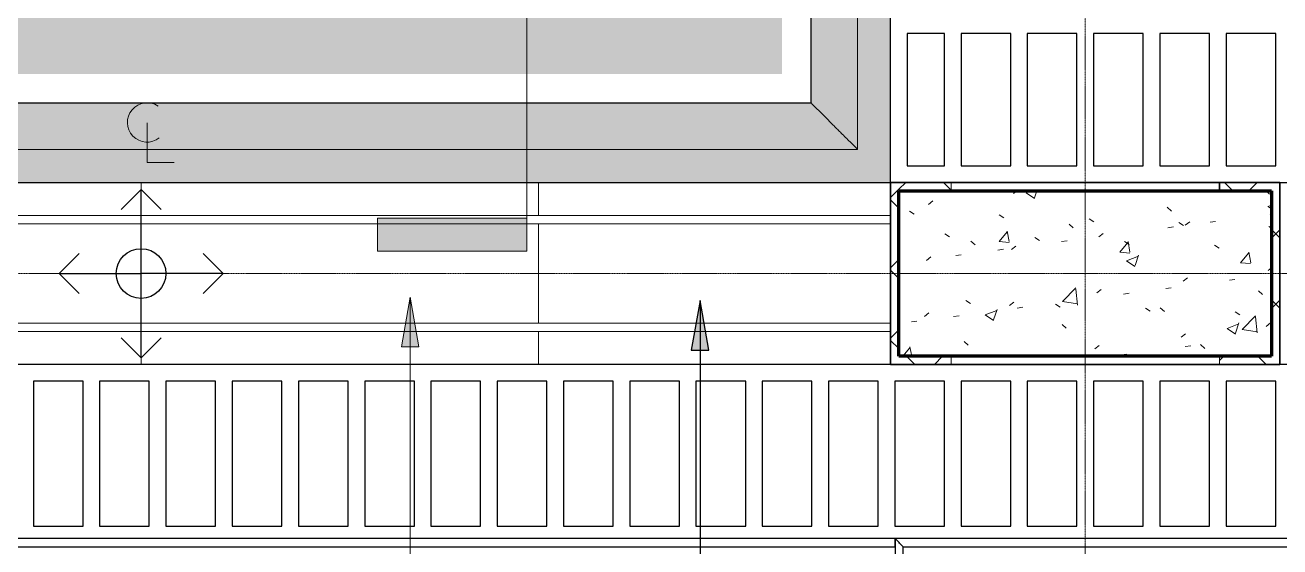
# Model space of a CAD drawing. Header units: millimetres. Extents: x -853432 to -773672, y -18171 to 22484.
# Drawn here: x -796682 to -789107, y 1928 to 5080 of the extents above; entities that cross this region are included whole.
import ezdxf
from ezdxf.xclip import XClip

# ---------------------------------------------------------------- set-up
doc = ezdxf.new("R2010")
doc.units = ezdxf.units.MM
doc.header["$XCLIPFRAME"] = 0
doc.linetypes.add('DPA_Grid _ Level 100', pattern=[10, 5.5, -1.6, 1.3, -1.6])
for name, color, linetype in [('000 - WIPEOUT', 250, 'Continuous'), ('A04_TUBE SERIES', 2, 'Continuous'), ('A11_ALU.SOLID SHEET', 2, 'Continuous')]:
    doc.layers.add(name, color=color, linetype=linetype)
for name, color, linetype, lineweight in [('A-ANNO-NOTE', 3, 'Continuous', 25), ('A-CLNG-PATT', 2, 'Continuous', 9), ('A-COLS', 5, 'Continuous', 70), ('A-COLS-E', 1, 'Continuous', 35), ('A-GENM', 1, 'Continuous', 9), ('A-GLAZ-CURT', 2, 'Continuous', 9), ('A-WALL', 5, 'Continuous', 35), ('A-WALL-FNSH', 2, 'Continuous', 35), ('A-WALL-PATT', 1, 'Continuous', 35), ('G-ANNO-TEXT', 3, 'Continuous', 9), ('S-GRID', 251, 'Continuous', 9), ('WALL-E', 2, 'Continuous', 35)]:
    doc.layers.add(name, color=color, linetype=linetype, lineweight=lineweight)
pattern_1 = [(45, (0, 0), (-212.13203, 212.13203), []), (135, (0, 0), (-212.13203, -212.13203), [])]

# ---------------------------------------------------------------- blocks, each defined once
blk = doc.blocks.new('Curved Concourse Ceiling4 - Curved Concourse Ceiling-12496450-4251-01 ENLARGED CONCOURSE LEVEL - REFLECTED CEILING PLAN - SHEET 2')
at = {"layer": 'A-GENM'}
h = blk.add_hatch(color=256, dxfattribs=at)
h.paths.add_polyline_path([(-791457.5, 4129), (-791457.5, 9894), (-800507.5, 9894), (-800507.4, 4129), (-792012.1, 4129)])
h.paths.add_polyline_path([(-792012.1, 4329), (-800307.5, 4329), (-800307.5, 9694), (-791657.5, 9694), (-791657.5, 4329)])
for points in [[(-791657.5, 4329), (-791657.5, 9694), (-791937.5, 9414), (-791937.5, 4609), (-791696, 4367.5)], [(-796424.4, 4329), (-791657.5, 4329), (-791937.5, 4609), (-800027.5, 4609), (-800307.5, 4329), (-798630.6, 4329)]]:
    blk.add_hatch(color=256, dxfattribs=at).paths.add_polyline_path(points)
for p, q in [((-791457.5, 9894), (-791457.5, 4129)), ((-791457.5, 4129), (-791457.5, 9894)), ((-791657.5, 4329), (-791657.5, 9694)), ((-791657.5, 4329), (-791657.5, 9694)), ((-791937.5, 9414), (-791937.5, 4609)), ((-791937.5, 4609), (-791937.5, 9414)), ((-791937.5, 4609), (-800027.5, 4609)), ((-800027.5, 4609), (-791937.5, 4609)), ((-800307.5, 4329), (-791657.5, 4329)), ((-800307.5, 4329), (-791657.5, 4329)), ((-791457.5, 4129), (-800507.5, 4129)), ((-800507.5, 4129), (-791457.5, 4129))]:
    blk.add_line(p, q, dxfattribs=at)
blk.add_open_spline([(-791657, 4328.5), (-791669.4, 4340.9), (-791698.6, 4370.1), (-791737.7, 4409.2), (-791771.1, 4442.6), (-791793.2, 4464.7), (-791815.9, 4487.4), (-791839.2, 4510.8), (-791863.1, 4534.7), (-791895.6, 4567), (-791920.6, 4592), (-791937.5, 4609)], degree=3, knots=[0.5634623, 0.5634623, 0.5634623, 0.5634623, 0.6363636, 0.7272727, 0.7613636, 0.7954545, 0.8295455, 0.8636364, 0.8977273, 0.9318182, 1, 1, 1, 1], dxfattribs=at)
blk = doc.blocks.new('M_Centreline - Centreline-12570908-4251-01 ENLARGED CONCOURSE LEVEL - REFLECTED CEILING PLAN - SHEET 2')
at = {"layer": 'A-ANNO-NOTE', "lineweight": 18}
for p, q in [((-0.011, 0.592), (-0.011, -1.789)), ((-0.011, -1.789), (1.619, -1.789))]:
    blk.add_line(p, q, dxfattribs=at)
blk.add_arc((-0.011, 0.627), 1.191, 55.77551, 308.03717, dxfattribs=at)
blk = doc.blocks.new('DPA_AN_Setting out - Center-8732820-4251-01 ENLARGED CONCOURSE LEVEL - REFLECTED CEILING PLAN - SHEET 2')
at = {"layer": 'A-ANNO-NOTE'}
for p, q in [((-1.206, 3.877), (0, 5.083)), ((1.206, 3.877), (0, 5.083)), ((0, 0), (0, 5.083)), ((-3.744, 1.206), (-4.95, 0)), ((3.744, 1.206), (4.95, 0)), ((-3.744, -1.206), (-4.95, 0)), ((-4.95, 0), (0, 0)), ((4.95, 0), (0, 0)), ((3.744, -1.206), (4.95, 0)), ((0, -5.083), (0, 0)), ((-1.206, -3.877), (0, -5.083)), ((1.206, -3.877), (0, -5.083))]:
    blk.add_line(p, q, dxfattribs=at)
blk.add_circle((0, 0), 1.5, dxfattribs=at)
blk = doc.blocks.new('DPA_AN_Section Line - UP-Left-16261063-4251-01 ENLARGED CONCOURSE LEVEL - REFLECTED CEILING PLAN - SHEET 2')
at = {"layer": 'A-ANNO-NOTE', "lineweight": 9}
blk.add_hatch(color=256, dxfattribs=at).paths.add_polyline_path([(85, -9), (83, -9), (83, 0), (85, 0)])
blk.add_line((7.5, 0), (85, 0), dxfattribs=at)
at = {"layer": 'A-ANNO-NOTE', "lineweight": 18}
for p, q in [((85, 0), (83, 0)), ((83, 0), (83, -9)), ((85, -9), (85, 0)), ((83, -9), (85, -9))]:
    blk.add_line(p, q, dxfattribs=at)
blk = doc.blocks.new('*U2464')
at = {"layer": 'S-GRID', "linetype": 'DPA_Grid _ Level 100'}
for p, q in [((45600, -21399.8), (45600, 17622.8)), ((57000, 0), (-16649.5, 0))]:
    blk.add_line(p, q, dxfattribs=at)
blk = doc.blocks.new('System Panel - DPA-AR_Metal Ceiling Rectangular Panel-13139259-4251-01 ENLARGED CONCOURSE LEVEL - REFLECTED CEILING PLAN - SHEET 2')
at = {"layer": 'A-GLAZ-CURT'}
for p, q in [((-832307.4, 3929), (-832307.4, 4129)), ((-832307.4, 4129), (-829907.4, 4129)), ((-829907.4, 4129), (-832307.4, 4129)), ((-832307.4, 4129), (-832307.4, 3929)), ((-829907.4, 4129), (-829907.4, 3929)), ((-829907.4, 3929), (-829907.4, 4129)), ((-829907.4, 3929), (-832307.4, 3929)), ((-832307.4, 3929), (-829907.4, 3929))]:
    blk.add_line(p, q, dxfattribs=at)
blk = doc.blocks.new('System Panel - DPA-AR_Metal Ceiling Rectangular Panel-V40-4251-01 ENLARGED CONCOURSE LEVEL - REFLECTED CEILING PLAN - SHEET 2')
at = {"layer": 'A-GLAZ-CURT'}
for p, q in [((-802857.4, 4129), (-804982.4, 4129)), ((-804982.4, 4129), (-804982.4, 3929)), ((-804982.4, 3929), (-804982.4, 4129)), ((-804982.4, 4129), (-802857.4, 4129)), ((-804982.4, 3929), (-802857.4, 3929)), ((-802857.4, 3929), (-804982.4, 3929))]:
    blk.add_line(p, q, dxfattribs=at)
blk = doc.blocks.new('System Panel - DPA-AR_Metal Ceiling Rectangular Panel-V41-4251-01 ENLARGED CONCOURSE LEVEL - REFLECTED CEILING PLAN - SHEET 2')
at = {"layer": 'A-GLAZ-CURT'}
for p, q in [((-802857.4, 3229), (-804982.4, 3229)), ((-804982.4, 3229), (-804982.4, 3029)), ((-804982.4, 3029), (-804982.4, 3229)), ((-804982.4, 3229), (-802857.4, 3229)), ((-804982.4, 3029), (-802857.4, 3029)), ((-802857.4, 3029), (-804982.4, 3029))]:
    blk.add_line(p, q, dxfattribs=at)
blk = doc.blocks.new('System Panel - DPA-AR_Metal Ceiling Rectangular Panel-13139299-4251-01 ENLARGED CONCOURSE LEVEL - REFLECTED CEILING PLAN - SHEET 2')
at = {"layer": 'A-GLAZ-CURT'}
for p, q in [((-807382.4, 3879), (-809782.4, 3879)), ((-809782.4, 3879), (-809782.4, 3279)), ((-809782.4, 3279), (-809782.4, 3879)), ((-809782.4, 3879), (-807382.4, 3879)), ((-807382.4, 3279), (-807382.4, 3879)), ((-807382.4, 3879), (-807382.4, 3279)), ((-809782.4, 3279), (-807382.4, 3279)), ((-807382.4, 3279), (-809782.4, 3279))]:
    blk.add_line(p, q, dxfattribs=at)
blk = doc.blocks.new('System Panel - DPA-AR_Metal Ceiling Rectangular Panel-V42-4251-01 ENLARGED CONCOURSE LEVEL - REFLECTED CEILING PLAN - SHEET 2')
at = {"layer": 'A-GLAZ-CURT'}
for p, q in [((-802857.4, 3879), (-804982.4, 3879)), ((-804982.4, 3879), (-804982.4, 3279)), ((-804982.4, 3279), (-804982.4, 3879)), ((-804982.4, 3879), (-802857.4, 3879)), ((-804982.4, 3279), (-802857.4, 3279)), ((-802857.4, 3279), (-804982.4, 3279))]:
    blk.add_line(p, q, dxfattribs=at)
blk = doc.blocks.new('*U634')
at = {"layer": 'A-GLAZ-CURT', "extrusion": (0, 0, -1)}
for p in [(792407.4, -3579), (790007.4, -3579), (792407.4, -4479), (790007.4, -4479)]:
    blk.add_blockref('System Panel - DPA-AR_Metal Ceiling Rectangular Panel-13139259-4251-01 ENLARGED CONCOURSE LEVEL - REFLECTED CEILING PLAN - SHEET 2', p, dxfattribs=at)
at = {"layer": 'A-GLAZ-CURT'}
for name, p in [('System Panel - DPA-AR_Metal Ceiling Rectangular Panel-V40-4251-01 ENLARGED CONCOURSE LEVEL - REFLECTED CEILING PLAN - SHEET 2', (847282.3, -3579)), ('System Panel - DPA-AR_Metal Ceiling Rectangular Panel-13139299-4251-01 ENLARGED CONCOURSE LEVEL - REFLECTED CEILING PLAN - SHEET 2', (847282.3, -3579)), ('System Panel - DPA-AR_Metal Ceiling Rectangular Panel-13139299-4251-01 ENLARGED CONCOURSE LEVEL - REFLECTED CEILING PLAN - SHEET 2', (849682.3, -3579)), ('System Panel - DPA-AR_Metal Ceiling Rectangular Panel-V42-4251-01 ENLARGED CONCOURSE LEVEL - REFLECTED CEILING PLAN - SHEET 2', (847282.3, -3579)), ('System Panel - DPA-AR_Metal Ceiling Rectangular Panel-V41-4251-01 ENLARGED CONCOURSE LEVEL - REFLECTED CEILING PLAN - SHEET 2', (847282.3, -3579))]:
    blk.add_blockref(name, p, dxfattribs=at)
blk = doc.blocks.new('*U903')
blk.add_attdef('EXTR.OVL-LENGTH_', (-25, -59.1), '', height=5)
blk.add_wipeout([(-25, 0), (25, 0), (25, 9301.5), (-25, 9301.5)]).dxf.layer = '000 - WIPEOUT'
at = {"layer": 'A04_TUBE SERIES', "color": 0}
blk.add_lwpolyline([(-25, 0), (25, 0), (25, 9301.5), (-25, 9301.5)], close=True, dxfattribs=at)
blk = doc.blocks.new('*U1022')
for points in [[(0, 0), (9050, 0), (9050, 5765), (0, 5765)], [(480, 480), (8570, 480), (8570, 5285), (480, 5285)]]:
    blk.add_lwpolyline(points, close=True)
blk = doc.blocks.new('*U1051')
at = {"color": 3}
for points in [[(-437.5, -8650), (437.5, -8650), (437.5, -8950), (-437.5, -8950)], [(-437.5, -9050), (437.5, -9050), (437.5, -9350), (-437.5, -9350)], [(-437.5, -9450), (437.5, -9450), (437.5, -9750), (-437.5, -9750)], [(-437.5, -9850), (437.5, -9850), (437.5, -10150), (-437.5, -10150)], [(-437.5, -10250), (437.5, -10250), (437.5, -10550), (-437.5, -10550)], [(-437.5, -10650), (437.5, -10650), (437.5, -10950), (-437.5, -10950)], [(-437.5, -11050), (437.5, -11050), (437.5, -11350), (-437.5, -11350)], [(-437.5, -11450), (437.5, -11450), (437.5, -11750), (-437.5, -11750)], [(-437.5, -11850), (437.5, -11850), (437.5, -12150), (-437.5, -12150)], [(-437.5, -12250), (437.5, -12250), (437.5, -12550), (-437.5, -12550)], [(-437.5, -12650), (437.5, -12650), (437.5, -12950), (-437.5, -12950)], [(-437.5, -13050), (437.5, -13050), (437.5, -13350), (-437.5, -13350)], [(-437.5, -13450), (437.5, -13450), (437.5, -13750), (-437.5, -13750)], [(-437.5, -13850), (437.5, -13850), (437.5, -14150), (-437.5, -14150)], [(-437.5, -14250), (437.5, -14250), (437.5, -14550), (-437.5, -14550)], [(-437.5, -14650), (437.5, -14650), (437.5, -14950), (-437.5, -14950)], [(-437.5, -15050), (437.5, -15050), (437.5, -15350), (-437.5, -15350)], [(-437.5, -15450), (437.5, -15450), (437.5, -15750), (-437.5, -15750)], [(-437.5, -15850), (437.5, -15850), (437.5, -16150), (-437.5, -16150)]]:
    blk.add_wipeout(points, dxfattribs=at).dxf.layer = '000 - WIPEOUT'
at = {"layer": 'A11_ALU.SOLID SHEET', "color": 0, "linetype": 'ByBlock'}
for points in [[(-437.5, -8950), (437.5, -8950), (437.5, -8650), (-437.5, -8650)], [(-437.5, -9350), (437.5, -9350), (437.5, -9050), (-437.5, -9050)], [(-437.5, -9750), (437.5, -9750), (437.5, -9450), (-437.5, -9450)], [(-437.5, -10150), (437.5, -10150), (437.5, -9850), (-437.5, -9850)], [(-437.5, -10550), (437.5, -10550), (437.5, -10250), (-437.5, -10250)], [(-437.5, -10950), (437.5, -10950), (437.5, -10650), (-437.5, -10650)], [(-437.5, -11350), (437.5, -11350), (437.5, -11050), (-437.5, -11050)], [(-437.5, -11750), (437.5, -11750), (437.5, -11450), (-437.5, -11450)], [(-437.5, -12150), (437.5, -12150), (437.5, -11850), (-437.5, -11850)], [(-437.5, -12550), (437.5, -12550), (437.5, -12250), (-437.5, -12250)], [(-437.5, -12950), (437.5, -12950), (437.5, -12650), (-437.5, -12650)], [(-437.5, -13350), (437.5, -13350), (437.5, -13050), (-437.5, -13050)], [(-437.5, -13750), (437.5, -13750), (437.5, -13450), (-437.5, -13450)], [(-437.5, -14150), (437.5, -14150), (437.5, -13850), (-437.5, -13850)], [(-437.5, -14550), (437.5, -14550), (437.5, -14250), (-437.5, -14250)], [(-437.5, -14950), (437.5, -14950), (437.5, -14650), (-437.5, -14650)], [(-437.5, -15350), (437.5, -15350), (437.5, -15050), (-437.5, -15050)], [(-437.5, -15750), (437.5, -15750), (437.5, -15450), (-437.5, -15450)], [(-437.5, -16150), (437.5, -16150), (437.5, -15850), (-437.5, -15850)]]:
    blk.add_lwpolyline(points, close=True, dxfattribs=at)
blk = doc.blocks.new('*U1152')
at = {"layer": 'Defpoints'}
blk.add_point((0, 0), dxfattribs=at)
blk.add_wipeout([(400, 250), (400, 475), (-400, 475), (-400, 250)]).dxf.layer = '000 - WIPEOUT'
at = {"layer": 'A11_ALU.SOLID SHEET', "color": 0}
blk.add_lwpolyline([(400, 250), (400, 475), (-400, 475), (-400, 250)], close=True, dxfattribs=at)
at = {"layer": 'Defpoints'}
blk.add_point((0, 400), dxfattribs=at)
blk = doc.blocks.new('*U1153')
at = {"color": 3}
for points in [[(-400, 3150), (400, 3150), (400, 2850), (-400, 2850)], [(-400, 2750), (400, 2750), (400, 2450), (-400, 2450)], [(-400, 2350), (400, 2350), (400, 2050), (-400, 2050)], [(-400, 1950), (400, 1950), (400, 1650), (-400, 1650)], [(-400, 1550), (400, 1550), (400, 1250), (-400, 1250)], [(-400, 1150), (400, 1150), (400, 850), (-400, 850)], [(-400, 750), (400, 750), (400, 450), (-400, 450)], [(-400, 350), (400, 350), (400, 50), (-400, 50)], [(-400, -50), (400, -50), (400, -350), (-400, -350)], [(-400, -450), (400, -450), (400, -750), (-400, -750)], [(-400, -850), (400, -850), (400, -1150), (-400, -1150)], [(-400, -1250), (400, -1250), (400, -1550), (-400, -1550)], [(-400, -1650), (400, -1650), (400, -1950), (-400, -1950)], [(-400, -2050), (400, -2050), (400, -2350), (-400, -2350)], [(-400, -2450), (400, -2450), (400, -2750), (-400, -2750)], [(-400, -2850), (400, -2850), (400, -3150), (-400, -3150)]]:
    blk.add_wipeout(points, dxfattribs=at).dxf.layer = '000 - WIPEOUT'
at = {"layer": 'A11_ALU.SOLID SHEET', "color": 0, "linetype": 'ByBlock'}
for points in [[(-400, 2850), (400, 2850), (400, 3150), (-400, 3150)], [(-400, 2450), (400, 2450), (400, 2750), (-400, 2750)], [(-400, 2050), (400, 2050), (400, 2350), (-400, 2350)], [(-400, 1650), (400, 1650), (400, 1950), (-400, 1950)], [(-400, 1250), (400, 1250), (400, 1550), (-400, 1550)], [(-400, 850), (400, 850), (400, 1150), (-400, 1150)], [(-400, 450), (400, 450), (400, 750), (-400, 750)], [(-400, 50), (400, 50), (400, 350), (-400, 350)], [(-400, -350), (400, -350), (400, -50), (-400, -50)], [(-400, -750), (400, -750), (400, -450), (-400, -450)], [(-400, -1150), (400, -1150), (400, -850), (-400, -850)], [(-400, -1550), (400, -1550), (400, -1250), (-400, -1250)], [(-400, -1950), (400, -1950), (400, -1650), (-400, -1650)], [(-400, -2350), (400, -2350), (400, -2050), (-400, -2050)], [(-400, -2750), (400, -2750), (400, -2450), (-400, -2450)], [(-400, -3150), (400, -3150), (400, -2850), (-400, -2850)]]:
    blk.add_lwpolyline(points, close=True, dxfattribs=at)
blk = doc.blocks.new('*U1213')
for points in [[(-4139.5, 6315), (-75674.9, 6315), (-75674.9, 550), (-4139.5, 550)], [(-55825.1, 550), (-46775.1, 550), (-46775.1, 6315), (-55825.1, 6315)], [(22690, -750), (19166.4, -750), (19116.4, -700), (18966.4, -550), (-101025.4, -550), (-101025.4, -6705), (-96300, -6705), (-96300, -7350), (-94497.6, -7350), (17250, -7350), (17250, -6850), (18300, -6850), (22690, -6850)]]:
    blk.add_lwpolyline(points, close=True)
blk.add_blockref('*U1022', (-55825.1, 550))
at = {"layer": 'A04_TUBE SERIES', "color": 0, "linetype": 'ByBlock', "rotation": 270}
blk.add_blockref('*U903', (-56050, -1625.5), dxfattribs=at)
at = {"layer": 'A11_ALU.SOLID SHEET', "color": 0, "linetype": 'ByBlock', "rotation": 90}
for name, p in [('*U1152', (-46200, 1050.5)), ('*U1051', (-60600, -1088))]:
    blk.add_blockref(name, p, dxfattribs=at)
blk.add_blockref('*U1153', (-43200, 1050.5), dxfattribs=at)
blk = doc.blocks.new('*U669')
blk.add_wipeout([(-25, 25), (25, -25), (25, 6623.5), (-25, 6573.5)]).dxf.layer = '000 - WIPEOUT'
blk.add_point((0, 0))
at = {"layer": 'A04_TUBE SERIES', "color": 0}
blk.add_lwpolyline([(-25, 25), (25, -25), (25, 6623.5), (-25, 6573.5)], close=True, dxfattribs=at)
blk.add_attdef('EXTR.OVL-LENGTH_', (-25, -59.1), '', height=5)
blk = doc.blocks.new('*U673')
blk.add_wipeout([(-25, 25), (25, -25), (25, 4675), (-25, 4625)]).dxf.layer = '000 - WIPEOUT'
blk.add_point((0, 0))
at = {"layer": 'A04_TUBE SERIES', "color": 0}
blk.add_lwpolyline([(-25, 25), (25, -25), (25, 4675), (-25, 4625)], close=True, dxfattribs=at)
blk.add_attdef('EXTR.OVL-LENGTH_', (-25, -59.1), '', height=5)
blk = doc.blocks.new('*U1212')
at = {"layer": 'A11_ALU.SOLID SHEET', "linetype": 'ByBlock', "rotation": 90}
blk.add_blockref('*U669', (-40125, -1625.5), dxfattribs=at)
at = {"layer": 'A11_ALU.SOLID SHEET', "linetype": 'ByBlock', "rotation": 180.0000000000029}
blk.add_blockref('*U673', (-46723.5, -1625.5), dxfattribs=at)

msp = doc.modelspace()

# ---------------------------------------------------------------- block references
at = {"layer": 'A11_ALU.SOLID SHEET'}
ref = msp.add_blockref('*U1213', (-744682.4, 3579), dxfattribs=at)
XClip(ref).set_block_clipping_path([(-104690.1238047112, -9620.0029952966), (-34092.6543255156, 14392.9971737705)])

# ---------------------------------------------------------------- next in the draw order: block references
ref = msp.add_blockref('*U1212', (-744682.4, 3579))
XClip(ref).set_block_clipping_path([(-104690.1238047112, -9620.0029952966), (-34092.6543255156, 14392.9971737705)])

# ---------------------------------------------------------------- next in the draw order: hatches: boundary and pattern name
at = {"layer": 'A-ANNO-NOTE'}
msp.add_hatch(color=256, dxfattribs=at).paths.add_polyline_path([(-792608.1, 3416.5), (-792661, 3116.5), (-792555.2, 3116.5)])
at = {"layer": 'A-CLNG-PATT', "lineweight": 25}
h = msp.add_hatch(dxfattribs=at)
h.set_pattern_fill('FP_8', color=256, style=0, pattern_type=2)
h.set_pattern_definition([(270.014, (-769134.74, -4579.38), (155.663, -155.587), [37.733, -273.517]), (270.014, (-769154.75, -4571.1), (155.663, -155.587), [46.017, -265.233]), (180.014, (-769088.71, -4637.1), (-155.663, 155.587), [46.017, -265.233]), (180.014, (-769097, -4617.1), (-155.663, 155.587), [37.733, -273.517]), (225.014, (-769081.07, -4601.16), (-155.663, 155.587), [22.539, -197.548]), (225.014, (-769066.92, -4615.3), (-155.663, 155.587), [30.823, -189.264]), (135.014, (-769045.12, -4637.1), (155.587, 155.663), [30.823, -189.264]), (135.014, (-769036.84, -4617.1), (155.587, 155.663), [22.539, -197.548]), (180.014, (-768999.11, -4617.08), (-155.663, 155.587), [37.733, -273.517]), (180.014, (-768999.1, -4637.08), (-155.663, 155.587), [46.017, -265.233]), (270.014, (-768979.12, -4571.06), (155.663, -155.587), [46.017, -265.233]), (270.014, (-768999.12, -4579.35), (155.663, -155.587), [37.733, -273.517]), (135.014, (-768999.12, -4579.35), (155.587, 155.663), [22.539, -197.548]), (135.014, (-768979.12, -4571.06), (155.587, 155.663), [30.823, -189.264]), (225.014, (-768979.13, -4527.47), (-155.663, 155.587), [30.823, -189.264]), (225.014, (-768999.13, -4519.19), (-155.663, 155.587), [22.539, -197.548]), (270.014, (-768999.14, -4481.45), (155.663, -155.587), [37.733, -273.517]), (270.014, (-768979.14, -4481.45), (155.663, -155.587), [46.017, -265.233]), (180.014, (-768999.15, -4461.45), (-155.663, 155.587), [46.017, -265.233]), (180.014, (-768999.14, -4481.45), (-155.663, 155.587), [37.733, -273.517]), (225.014, (-769036.88, -4481.46), (-155.663, 155.587), [22.539, -197.548]), (225.014, (-769045.17, -4461.47), (-155.663, 155.587), [30.823, -189.264]), (315.014, (-769088.76, -4461.48), (155.587, 155.663), [30.823, -189.264]), (315.014, (-769097.04, -4481.48), (155.587, 155.663), [22.539, -197.548]), (180.014, (-769097.04, -4481.48), (-155.663, 155.587), [37.733, -273.517]), (180.014, (-769088.76, -4461.48), (-155.663, 155.587), [46.017, -265.233]), (270.014, (-769154.77, -4481.49), (155.663, -155.587), [46.017, -265.233]), (270.014, (-769134.77, -4481.49), (155.663, -155.587), [37.733, -273.517]), (315.014, (-769134.76, -4519.22), (155.587, 155.663), [22.539, -197.548]), (315.014, (-769154.76, -4527.5), (155.587, 155.663), [30.823, -189.264]), (225.014, (-769132.96, -4549.3), (-155.663, 155.587), [30.823, -189.264]), (225.014, (-769118.8, -4563.44), (-155.663, 155.587), [22.539, -197.548]), (225.014, (-769081.1, -4497.41), (-155.663, 155.587), [53.362, -166.725]), (225.014, (-769066.95, -4511.55), (-155.663, 155.587), [53.362, -166.725]), (225.014, (-769029.2, -4549.27), (-155.663, 155.587), [53.362, -166.725]), (225.014, (-769015.06, -4563.41), (-155.663, 155.587), [53.362, -166.725]), (315.014, (-769118.8, -4563.44), (155.587, 155.663), [53.362, -166.725]), (315.014, (-769104.67, -4549.3), (155.587, 155.663), [53.362, -166.725]), (135.014, (-769029.2, -4549.27), (155.587, 155.663), [53.362, -166.725]), (135.014, (-769015.07, -4535.13), (155.587, 155.663), [53.362, -166.725])])
h.paths.add_polyline_path([(-799852.5, 4784), (-792112.5, 4784), (-792112.5, 9239), (-799852.5, 9239), (-799852.5, 5081.3)])
h.paths.add_polyline_path([(-795052.7, 5181.8), (-795742.2, 5181.8), (-795982.3, 5421.9), (-796222.4, 5181.8), (-796982.2, 5181.8), (-797222.3, 5421.9), (-797462.4, 5181.8), (-798222.2, 5181.8), (-798462.3, 5421.9), (-798702.4, 5181.8), (-799122.6, 5181.8), (-799122.6, 5602), (-798882.5, 5842.1), (-799122.6, 6082.2), (-799122.6, 6721.9), (-798822.5, 7022.1), (-799122.6, 7322.2), (-799122.6, 7961.9), (-798882.5, 8202), (-799122.6, 8442.2), (-799122.6, 8862.4), (-798702.4, 8862.4), (-798462.3, 8622.2), (-798222.2, 8862.4), (-797462.4, 8862.4), (-797222.3, 8622.2), (-796982.2, 8862.4), (-796222.4, 8862.4), (-795982.3, 8622.2), (-795742.2, 8862.4), (-794982.4, 8862.4), (-794742.3, 8622.2), (-794502.2, 8862.4), (-793742.4, 8862.4), (-793502.3, 8622.2), (-793262.2, 8862.4), (-792842, 8862.4), (-792842, 8442.2), (-793082.1, 8202), (-792842, 7961.9), (-792842, 7322.2), (-793142.1, 7022.1), (-792842, 6721.9), (-792842, 6082.2), (-793082.1, 5842.1), (-792842, 5602), (-792842, 5181.8), (-793262.2, 5181.8), (-793502.3, 5421.9), (-793742.4, 5181.8), (-794502.2, 5181.8), (-794742.3, 5421.9), (-794982.4, 5181.8)])
h.paths.add_polyline_path([(-794218.2, 5351.6), (-793812.7, 5351.6), (-793622.3, 5542), (-793812.7, 5732.3), (-794431.8, 5732.3), (-794622.2, 5542), (-794431.8, 5351.6)])
h.paths.add_polyline_path([(-795402.6, 5351.6), (-795052.7, 5351.6), (-794862.3, 5542), (-795052.7, 5732.3), (-795671.8, 5732.3), (-795862.2, 5542), (-795671.8, 5351.6)])
h.paths.add_polyline_path([(-796562, 5351.6), (-796292.7, 5351.6), (-796102.3, 5542), (-796292.7, 5732.3), (-796911.8, 5732.3), (-797102.2, 5542), (-796911.8, 5351.6), (-796862.1, 5351.6)])
h.paths.add_polyline_path([(-797582.5, 5351.6), (-797532.7, 5351.6), (-797342.3, 5542), (-797532.7, 5732.3), (-798151.8, 5732.3), (-798342.2, 5542), (-798151.8, 5351.6)])
h.paths.add_polyline_path([(-793191.8, 5351.6), (-793011.8, 5351.6), (-793011.8, 5531.7), (-793562.3, 6082.2), (-793562.3, 6721.9), (-793777.6, 6937.2), (-794046.8, 6937.2), (-794657.4, 6326.6), (-794657.4, 6177.4), (-794382.1, 5902.1), (-793742.4, 5902.1), (-793202.1, 5361.9)])
h.paths.add_polyline_path([(-798952.8, 5351.6), (-798772.7, 5351.6), (-798222.2, 5902.1), (-797582.5, 5902.1), (-797307.2, 6177.4), (-797307.2, 6326.6), (-797917.8, 6937.2), (-798187, 6937.2), (-798402.3, 6721.9), (-798402.3, 6082.2), (-798952.8, 5531.7)])
h.paths.add_polyline_path([(-797222.3, 5662), (-797042.2, 5842.1), (-797222.3, 6022.2), (-797402.4, 5842.1), (-797307.2, 5746.9)])
h.paths.add_polyline_path([(-794742.3, 5662), (-794562.2, 5842.1), (-794742.3, 6022.2), (-794922.4, 5842.1), (-794825.9, 5745.7)])
h.paths.add_polyline_path([(-795982.3, 5662), (-795802.2, 5842.1), (-795982.3, 6022.2), (-796162.4, 5842.1), (-796067.2, 5746.9)])
h.paths.add_polyline_path([(-795321.3, 5902.1), (-795102.5, 5902.1), (-794827.2, 6177.4), (-794827.2, 6326.6), (-795402.6, 6902), (-795897.4, 6407.2), (-795897.4, 6177.4), (-795622.1, 5902.1), (-795402.6, 5902.1)])
h.paths.add_polyline_path([(-796424.4, 5902.1), (-796342.5, 5902.1), (-796067.2, 6177.4), (-796067.2, 6407.2), (-796562, 6902), (-797137.4, 6326.6), (-797137.4, 6177.4), (-796862.1, 5902.1), (-796520.8, 5902.1)])
h.paths.add_polyline_path([(-798762.4, 5962.2), (-798572, 6152.5), (-798572, 6771.7), (-798702.4, 6902), (-798952.8, 6651.6), (-798952.8, 6152.5), (-798772.7, 5972.5)])
h.paths.add_polyline_path([(-793202.1, 5962.2), (-793011.8, 6152.5), (-793011.8, 6651.6), (-793262.2, 6902), (-793392.5, 6771.7), (-793392.5, 6152.5), (-793322.2, 6082.2)])
h.paths.add_polyline_path([(-794742.3, 6481.8), (-794202, 7022.1), (-794742.3, 7562.3), (-795282.5, 7022.1), (-794827.2, 6566.7)])
h.paths.add_polyline_path([(-797222.3, 6481.8), (-796682, 7022.1), (-797222.3, 7562.3), (-797762.5, 7022.1), (-797307.2, 6566.7)])
h.paths.add_polyline_path([(-795982.3, 6562.4), (-795522.7, 7022.1), (-795982.3, 7481.7), (-796441.9, 7022.1), (-796067.2, 6647.3)])
h.paths.add_polyline_path([(-793502.3, 6902), (-793382.2, 7022.1), (-793502.3, 7142.1), (-793622.3, 7022.1), (-793537.4, 6937.2)])
h.paths.add_polyline_path([(-798462.3, 6902), (-798342.2, 7022.1), (-798462.3, 7142.1), (-798582.3, 7022.1), (-798572, 7011.8)])
h.paths.add_polyline_path([(-794046.8, 7107), (-793777.6, 7107), (-793562.3, 7322.2), (-793562.3, 7961.9), (-793011.8, 8512.5), (-793011.8, 8692.6), (-793191.8, 8692.6), (-793742.4, 8142), (-794382.1, 8142), (-794657.4, 7866.7), (-794657.4, 7717.5), (-794202, 7262.2)])
h.paths.add_polyline_path([(-798187, 7107), (-797917.8, 7107), (-797307.2, 7717.5), (-797307.2, 7866.7), (-797582.5, 8142), (-798222.2, 8142), (-798772.7, 8692.6), (-798952.8, 8692.6), (-798952.8, 8512.5), (-798402.3, 7961.9), (-798402.3, 7322.2), (-798222.2, 7142.1)])
h.paths.add_polyline_path([(-795402.6, 7142.1), (-794827.2, 7717.5), (-794827.2, 7866.7), (-795102.5, 8142), (-795622.1, 8142), (-795897.4, 7866.7), (-795897.4, 7636.9), (-795522.7, 7262.2)])
h.paths.add_polyline_path([(-793262.2, 7142.1), (-793011.8, 7392.5), (-793011.8, 7891.6), (-793202.1, 8082), (-793392.5, 7891.6), (-793392.5, 7272.5), (-793382.2, 7262.2)])
h.paths.add_polyline_path([(-796562, 7142.1), (-796067.2, 7636.9), (-796067.2, 7866.7), (-796342.5, 8142), (-796862.1, 8142), (-797137.4, 7866.7), (-797137.4, 7717.5), (-796682, 7262.2)])
h.paths.add_polyline_path([(-798702.4, 7142.1), (-798572, 7272.5), (-798572, 7891.6), (-798762.4, 8082), (-798952.8, 7891.6), (-798952.8, 7392.5), (-798822.5, 7262.2)])
h.paths.add_polyline_path([(-795982.3, 8022), (-795802.2, 8202), (-795982.3, 8382.1), (-796162.4, 8202), (-796067.2, 8106.8)])
h.paths.add_polyline_path([(-797222.3, 8022), (-797042.2, 8202), (-797222.3, 8382.1), (-797402.4, 8202), (-797307.2, 8106.8)])
h.paths.add_polyline_path([(-794742.3, 8022), (-794562.2, 8202), (-794742.3, 8382.1), (-794922.4, 8202), (-794827.2, 8106.8)])
h.paths.add_polyline_path([(-795514.1, 8311.8), (-795052.7, 8311.8), (-794862.3, 8502.2), (-795052.7, 8692.6), (-795671.8, 8692.6), (-795862.2, 8502.2), (-795671.8, 8311.8), (-795622.1, 8311.8)])
h.paths.add_polyline_path([(-794218.2, 8311.8), (-793812.7, 8311.8), (-793622.3, 8502.2), (-793812.7, 8692.6), (-794431.8, 8692.6), (-794622.2, 8502.2), (-794431.8, 8311.8), (-794382.1, 8311.8)])
h.paths.add_polyline_path([(-796292.7, 8311.8), (-796102.3, 8502.2), (-796292.7, 8692.6), (-796911.8, 8692.6), (-797102.2, 8502.2), (-796911.8, 8311.8), (-796342.5, 8311.8)])
h.paths.add_polyline_path([(-797582.5, 8311.8), (-797532.7, 8311.8), (-797342.3, 8502.2), (-797532.7, 8692.6), (-798151.8, 8692.6), (-798342.2, 8502.2), (-798151.8, 8311.8)])
at = {"layer": 'A-COLS-E', "lineweight": 9}
h = msp.add_hatch(dxfattribs=at)
h.set_pattern_fill('FP_1', color=256, style=0, pattern_type=2)
h.set_pattern_definition([(50, (0, 0), (728.7365, -63.7558), [76.2, -838.2]), (355, (0, 0), (-140.9716, 764.2276), [60.96, -670.56]), (100.451, (60.7, -5.3), (587.77, 700.46675), [64.76, -712.36]), (46.184, (0, 203.2), (1084.3162, -168.171), [114.3, -1257.3]), (96.636, (90.4, 189.2), (949.6099, 989.7098), [97.14, -1068.54]), (351.184, (0, 203.2), (949.6206, 989.7012), [91.44, -1005.84]), (21, (101.6, 152.4), (606.45787, -409.06057), [76.2, -838.2]), (326, (101.6, 152.4), (247.20834, 736.7529), [60.96, -670.56]), (71.451, (152.14, 118.3), (853.66825, 327.6855), [64.76, -712.36]), (37.5, (0, 0), (12.35469, 338.22012), [33.528, -628.904, 33.528, -647.192, -673.1]), (37.5, (0, 0), (12.35469, 338.22012), [-1343.152, 33.528, -639.572]), (7.5, (0, 0), (267.27887, 400.72213), [33.528, -354.584, 33.528, -613.664, -256.54]), (7.5, (0, 0), (267.27887, 400.72213), [-1035.304, 33.528, -223.012]), (327.5, (-226.57, 0), (542.36333, -22.91534), [33.528, -220.472, 33.528, -758.952, -1051.56]), (327.5, (-226.57, 0), (542.36333, -22.91534), [-1046.48, 33.528, -1018.032]), (317.5, (-328.17, 0), (592.51696, 101.7071), [33.528, -296.672, 33.528, -492.76, -746.76]), (317.5, (-328.17, 0), (592.51696, 101.7071), [-856.488, 33.528, -713.232])])
h.paths.add_polyline_path([(-789157.4, 3079), (-789157.4, 4079), (-791407.4, 4079), (-791407.4, 3079), (-789805.9, 3079)])
at = {"layer": 'A-WALL-PATT', "lineweight": 9}
h = msp.add_hatch(dxfattribs=at)
h.set_pattern_fill('FP_4', color=256, style=0, pattern_type=2)
h.set_pattern_definition(pattern_1)
h.paths.add_polyline_path([(-791457.5, 3029), (-791407.5, 3029), (-791407.5, 4129), (-791457.5, 4129), (-791457.5, 3752.5)])
h = msp.add_hatch(dxfattribs=at)
h.set_pattern_fill('FP_4', color=256, style=0, pattern_type=2)
h.set_pattern_definition(pattern_1)
h.paths.add_polyline_path([(-791092.5, 4079), (-791092.5, 4129), (-791407.5, 4129), (-791407.5, 4079)])
h.paths.add_polyline_path([(-789472.4, 4079), (-789157.4, 4079), (-789157.4, 4129), (-789472.4, 4129)])
h = msp.add_hatch(dxfattribs=at)
h.set_pattern_fill('FP_4', color=256, style=0, pattern_type=2)
h.set_pattern_definition(pattern_1)
h.paths.add_polyline_path([(-789157.4, 3079), (-789107.4, 3079), (-789107.4, 4129), (-789157.4, 4129), (-789157.4, 3752.5)])
h = msp.add_hatch(dxfattribs=at)
h.set_pattern_fill('FP_4', color=256, style=0, pattern_type=2)
h.set_pattern_definition(pattern_1)
h.paths.add_polyline_path([(-789107.4, 3029), (-789107.4, 3079), (-789472.4, 3079), (-789472.4, 3029)])
h.paths.add_polyline_path([(-791407.5, 3029), (-791092.5, 3029), (-791092.5, 3079), (-791407.5, 3079)])
at = {"layer": 'G-ANNO-TEXT'}
msp.add_hatch(color=7, dxfattribs=at).paths.add_polyline_path([(-794358.1, 3435.9), (-794411, 3135.9), (-794305.2, 3135.9)])

# ---------------------------------------------------------------- next in the draw order: linework, layer by layer
at = {"layer": 'A-ANNO-NOTE'}
for p, q in [((-792608.1, 3416.5), (-792661, 3116.5)), ((-792555.2, 3116.5), (-792608.1, 3416.5)), ((-792608.1, 3416.5), (-792608.1, -10818.3)), ((-792661, 3116.5), (-792555.2, 3116.5))]:
    msp.add_line(p, q, dxfattribs=at)
at = {"layer": 'A-COLS'}
for p, q in [((-791407.4, 3079), (-791407.4, 4079)), ((-791407.4, 4079), (-789157.4, 4079)), ((-789157.4, 4079), (-789157.4, 3079)), ((-789157.4, 3079), (-791407.4, 3079))]:
    msp.add_line(p, q, dxfattribs=at)
at = {"layer": 'A-WALL', "lineweight": 9}
for p, q in [((-791092.5, 4129), (-791092.5, 4079)), ((-791092.5, 4079), (-791092.5, 4129)), ((-791092.5, 3079), (-791092.5, 3029)), ((-791092.5, 3029), (-791092.5, 3079)), ((-789472.4, 3029), (-789472.4, 3079)), ((-789472.4, 3079), (-789472.4, 3029))]:
    msp.add_line(p, q, dxfattribs=at)
at = {"layer": 'A-WALL-FNSH', "color": 250}
for p, q in [((-791457.5, 3029), (-791457.5, 4129)), ((-791457.5, 4129), (-791407.5, 4129)), ((-791407.5, 4129), (-791092.5, 4129)), ((-791092.5, 4129), (-789472.4, 4129)), ((-789472.4, 4129), (-789157.4, 4129)), ((-789472.4, 4079), (-789472.4, 4129)), ((-789472.4, 4129), (-789472.4, 4079)), ((-789157.4, 4129), (-789107.4, 4129)), ((-789107.4, 4129), (-789107.4, 3079)), ((-791407.5, 4079), (-791407.5, 3079)), ((-791092.5, 4079), (-791407.5, 4079)), ((-789472.4, 4079), (-791092.5, 4079)), ((-789157.4, 4079), (-789472.4, 4079)), ((-789157.4, 3079), (-789157.4, 4079)), ((-791407.5, 3079), (-791092.5, 3079)), ((-791092.5, 3079), (-789472.4, 3079)), ((-789472.4, 3079), (-789157.4, 3079)), ((-789107.4, 3079), (-789107.4, 3029)), ((-791407.5, 3029), (-791457.5, 3029)), ((-791092.5, 3029), (-791407.5, 3029)), ((-789472.4, 3029), (-791092.5, 3029)), ((-789107.4, 3029), (-789472.4, 3029))]:
    msp.add_line(p, q, dxfattribs=at)
at = {"layer": 'G-ANNO-TEXT', "color": 10}
for p, q in [((-794358.1, 3435.9), (-794411, 3135.9)), ((-794305.2, 3135.9), (-794358.1, 3435.9)), ((-794358.1, 3435.9), (-794358.1, -10961.5)), ((-794411, 3135.9), (-794305.2, 3135.9))]:
    msp.add_line(p, q, dxfattribs=at)
at = {"layer": 'WALL-E'}
for p, q in [((-789472.4, 4129), (-791092.5, 4129)), ((-789472.4, 4079), (-789472.4, 4129)), ((-791092.5, 4079), (-789472.4, 4079)), ((-789472.4, 3079), (-791092.5, 3079)), ((-791092.5, 3029), (-789472.4, 3029))]:
    msp.add_line(p, q, dxfattribs=at)

# ---------------------------------------------------------------- next in the draw order: block references
for name in ['*U2464', '*U634']:
    msp.add_blockref(name, (-835882.4, 3579))
at = {"layer": 'A-ANNO-NOTE', "xscale": 100, "yscale": 100, "zscale": 100, "rotation": 269.9999999999992}
msp.add_blockref('DPA_AN_Section Line - UP-Left-16261063-4251-01 ENLARGED CONCOURSE LEVEL - REFLECTED CEILING PLAN - SHEET 2', (-793654.4, 12213.1), dxfattribs=at)
at = {"layer": 'A-ANNO-NOTE', "xscale": 100, "yscale": 100, "zscale": 100}
for name, p in [('M_Centreline - Centreline-12570908-4251-01 ENLARGED CONCOURSE LEVEL - REFLECTED CEILING PLAN - SHEET 2', (-795944.7, 4429)), ('DPA_AN_Setting out - Center-8732820-4251-01 ENLARGED CONCOURSE LEVEL - REFLECTED CEILING PLAN - SHEET 2', (-795982.4, 3579))]:
    msp.add_blockref(name, p, dxfattribs=at)
at = {"layer": 'A-GENM'}
msp.add_blockref('Curved Concourse Ceiling4 - Curved Concourse Ceiling-12496450-4251-01 ENLARGED CONCOURSE LEVEL - REFLECTED CEILING PLAN - SHEET 2', (0, 0), dxfattribs=at)

doc.saveas('drawing.dxf')
